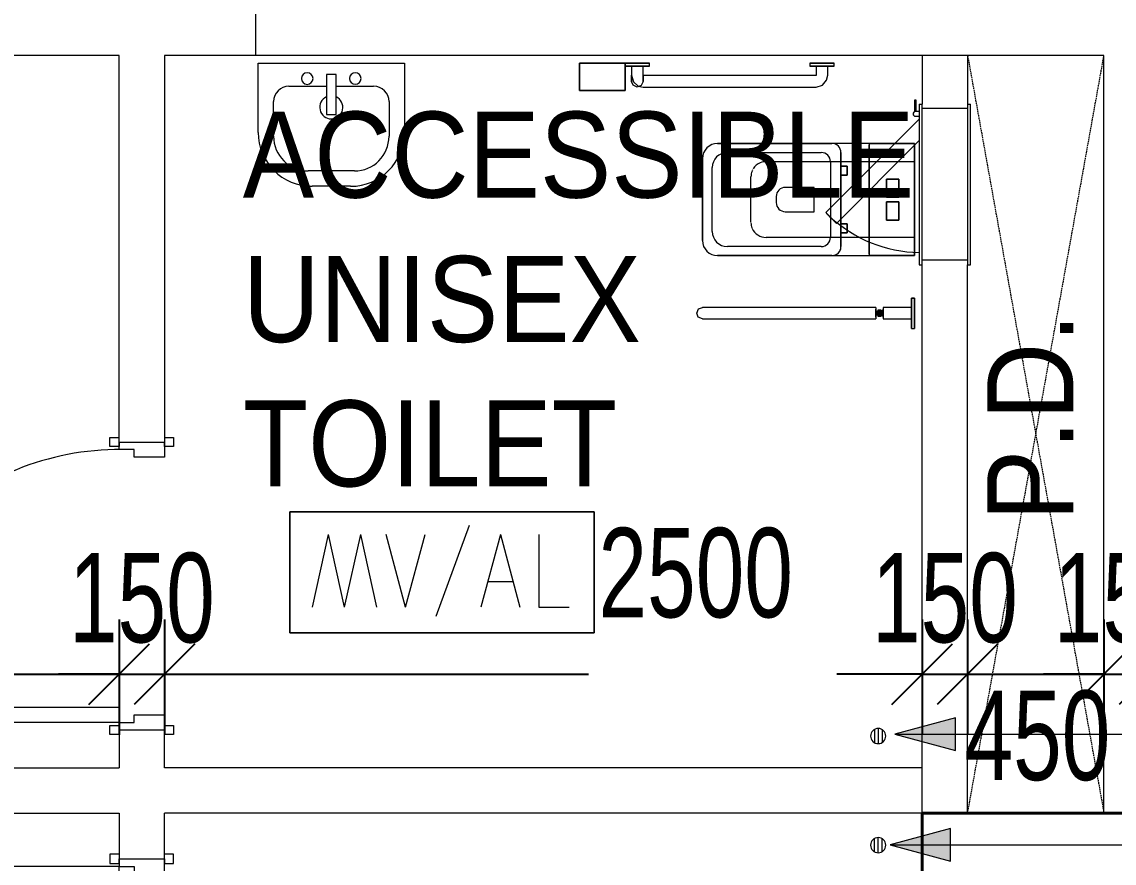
# Model space of a CAD drawing. Header units: millimetres. Extents: x 10569 to 232243, y -25347 to 80743.
# Drawn here: x 49068 to 52673, y 40093 to 42869 of the extents above; entities that cross this region are included whole.
import ezdxf

# ---------------------------------------------------------------- set-up
doc = ezdxf.new("R2010")
doc.units = ezdxf.units.MM
doc.linetypes.add('Hidden', pattern=[7.14375, 4.7625, -2.38125])
for name, color, linetype, lineweight in [('A-ANNO-DIMS', 211, 'Continuous', 5), ('A-DETL-GENF', 92, 'Continuous', 20), ('A-DETL-HDLN', 90, 'Hidden', 9), ('A-DOOR', 31, 'Continuous', 20), ('A-DOOR-FRAM', 31, 'Continuous', 30), ('A-WALL', 113, 'Continuous', 20), ('G-ANNO-TEXT', 231, 'Continuous', 5), ('P-SANR-FIXT', 6, 'Continuous', 9), ('S-COLS', 52, 'Continuous', 20)]:
    doc.layers.add(name, color=color, linetype=linetype, lineweight=lineweight)
doc.styles.add('Arial_2', font='arial.ttf', dxfattribs={"width": 0.7, "height": 295.05988})
doc.styles.add('Swis721 BT_6', font='swiss.ttf', dxfattribs={"width": 0.89, "height": 283.821263})
doc.dimstyles.new('Linear_-_1_5mm_Arial', dxfattribs={"dimscale": 304.8, "dimtxt": 300, "dimasz": 0.656168, "dimexe": 0.656168, "dimexo": 0.0625, "dimgap": 0.328084, "dimtad": 1, "dimdec": 0, "dimzin": 0, "dimdsep": 46, "dimtxsty": 'Arial_2', "dimblk1": 'OBLIQUE', "dimblk2": 'OBLIQUE', "dimsah": 1, "dimcen": 0.09, "dimadec": 0, "dimazin": 0, "dimtfac": 1, "dimtdec": 4, "dimtix": 1, "dimtmove": 0, "dimatfit": 3, "dimfxl": 0.656168, "dimfxlon": 1, "dimtvp": 1, "dimtolj": 1, "dimtzin": 0, "dimarcsym": 2})
doc.dimstyles.new('Linear_-_1_5mm_Arial_1', dxfattribs={"dimscale": 304.8, "dimtxt": 300, "dimasz": 0.656168, "dimexe": 0.656168, "dimexo": 0.0625, "dimgap": 0.328084, "dimtad": 1, "dimdec": 0, "dimzin": 0, "dimdsep": 46, "dimtxsty": 'Arial_2', "dimblk1": 'OBLIQUE', "dimblk2": 'OBLIQUE', "dimsah": 1, "dimcen": 0.09, "dimadec": 0, "dimazin": 0, "dimtfac": 1, "dimtdec": 4, "dimtix": 1, "dimtmove": 2, "dimatfit": 3, "dimfxl": 0.656168, "dimfxlon": 1, "dimtvp": 1, "dimtolj": 1, "dimtzin": 0, "dimarcsym": 2})

# ---------------------------------------------------------------- blocks, each defined once
blk = doc.blocks.new('DLN-Single Door__X01_ - _M01a_ 900 x 2450 _WH_-16935528-TENDER DRAFT G_F')
at = {"layer": 'A-DOOR', "lineweight": 15}
for p, q in [((-450, 975), (-400, 975)), ((-450, 75), (-450, 975)), ((-400, 975), (-400, 75)), ((-490, 105), (-460, 105)), ((-490, 75), (-490, 105)), ((-460, 75), (-475, 75)), ((-460, 105), (-460, 75)), ((-400, 75), (-450, 75)), ((460, 75), (460, 105)), ((460, 105), (490, 105)), ((475, 75), (460, 75)), ((490, 105), (490, 75)), ((-490, -105), (-490, -75)), ((-460, -105), (-490, -105)), ((-475, -75), (-460, -75)), ((-460, -75), (-460, -105)), ((460, -105), (460, -75)), ((460, -75), (475, -75)), ((490, -105), (460, -105)), ((490, -75), (490, -105))]:
    blk.add_line(p, q, dxfattribs=at)
blk.add_arc((-450, 75), 900, 359.5, 90, dxfattribs=at)
at = {"layer": 'A-DOOR-FRAM', "lineweight": 15}
for p, q in [((-475, 75), (-450, 75)), ((-450, 75), (-450, 25)), ((450, 75), (475, 75)), ((450, 25), (450, 75)), ((-450, 25), (-425, 25)), ((-425, 25), (-425, -75)), ((425, 25), (450, 25)), ((425, -75), (425, 25)), ((-425, -75), (-475, -75)), ((475, -75), (425, -75))]:
    blk.add_line(p, q, dxfattribs=at)
blk = doc.blocks.new('DLN-Single Door__X01_ - _M01_ 900 x 2450 _WH_-16935535-TENDER DRAFT G_F')
at = {"layer": 'A-DOOR', "lineweight": 15}
for p, q in [((-460, 105), (-490, 105)), ((-490, 105), (-490, 75)), ((-475, 75), (-460, 75)), ((-460, 75), (-460, 105)), ((490, 105), (460, 105)), ((460, 105), (460, 75)), ((460, 75), (475, 75)), ((490, 75), (490, 105)), ((-490, -75), (-490, -105)), ((-490, -105), (-460, -105)), ((-460, -75), (-475, -75)), ((-460, -105), (-460, -75)), ((-400, -75), (-450, -75)), ((-450, -75), (-450, -975)), ((-400, -975), (-400, -75)), ((475, -75), (460, -75)), ((460, -75), (460, -105)), ((460, -105), (490, -105)), ((490, -105), (490, -75)), ((-450, -975), (-400, -975))]:
    blk.add_line(p, q, dxfattribs=at)
blk.add_arc((-450, -75), 900, 270, 0.5, dxfattribs=at)
at = {"layer": 'A-DOOR-FRAM', "lineweight": 15}
for p, q in [((-425, 75), (-475, 75)), ((-425, -25), (-425, 75)), ((425, 75), (425, -25)), ((475, 75), (425, 75)), ((-450, -75), (-450, -25)), ((-450, -25), (-425, -25)), ((425, -25), (450, -25)), ((450, -25), (450, -75)), ((-475, -75), (-450, -75)), ((450, -75), (475, -75))]:
    blk.add_line(p, q, dxfattribs=at)
blk = doc.blocks.new('wash_basin_12267 - 19_ x 16_-11397915-TENDER DRAFT G_F')
at = {"layer": 'P-SANR-FIXT'}
for p, q in [((52.3, -241.1), (52.3, -12.5)), ((52.3, -12.5), (534.9, -12.5)), ((534.9, -12.5), (534.9, -241.1)), ((309.3, -49.5), (277.7, -49.5)), ((277.7, -49.5), (277.7, -182.1)), ((309.3, -182.1), (309.3, -49.5)), ((153.9, -88.7), (277.7, -88.7)), ((309.3, -88.7), (433.3, -88.7)), ((103.1, -253.8), (103.1, -139.5)), ((484.1, -139.5), (484.1, -253.8)), ((277.7, -182.1), (309.3, -182.1)), ((369.8, -368.1), (217.4, -368.1)), ((357.1, -418.9), (230.1, -418.9))]:
    blk.add_line(p, q, dxfattribs=at)
for centre, radius, start, end in [((214.2, -63.3), 19.1, 360, 180), ((214.2, -63.3), 19.1, 180, 360), ((372.8, -63.3), 19, 0, 180), ((372.8, -63.3), 19, 180, 360), ((153.9, -139.5), 50.8, 90, 180), ((433.3, -139.5), 50.8, 360, 90), ((293.6, -158.3), 38.1, 114.6243, 65.6298), ((230.1, -241.1), 177.8, 180, 270), ((357.1, -241.1), 177.8, 270, 0), ((217.4, -253.8), 114.3, 180, 270), ((369.8, -253.8), 114.3, 270, 0)]:
    blk.add_arc(centre, radius, start, end, dxfattribs=at)
blk = doc.blocks.new('DLN_Toilet-Disable - DLN_Toilet-Disable-2543874-TENDER DRAFT G_F')
at = {"layer": 'P-SANR-FIXT'}
for p, q in [((450, 1105.4), (360, 1105.4)), ((360, 1105.4), (360, 955.4)), ((360, 955.4), (360, 1105.4)), ((360, 1105.4), (450, 1105.4)), ((450, 955.4), (450, 1105.4)), ((450, 1105.4), (450, 955.4)), ((360, 955.4), (450, 955.4)), ((450, 955.4), (360, 955.4)), ((450, 955), (440, 955)), ((440, 875), (440, 955)), ((440, 955), (440, 953.6)), ((450, 955), (440, 955)), ((440, 953.6), (440, 955)), ((440, 955), (440, 953.6)), ((450, 955), (440, 955)), ((440, 953.6), (440, 955)), ((440, 955), (440, 953.6)), ((440, 953.6), (440, 935)), ((440, 935), (440, 953.6)), ((440, 953.6), (440, 935)), ((440, 935), (440, 953.6)), ((440, 953.6), (440, 935)), ((450, 953.6), (450, 955)), ((450, 955), (450, 875)), ((450, 953.6), (450, 955)), ((450, 955), (450, 953.6)), ((450, 953.6), (450, 955)), ((450, 955), (450, 953.6)), ((450, 876.4), (450, 953.6)), ((450, 876.4), (450, 953.6)), ((450, 953.6), (450, 876.4)), ((450, 949.6), (450, 953.6)), ((450, 953.6), (450, 876.4)), ((450, 876.4), (450, 949.6)), ((440, 934), (410, 934)), ((440, 934), (410, 934)), ((440, 934), (410, 934)), ((440, 934), (440, 934)), ((440, 933.5), (440, 934)), ((440, 934), (440, 933.2)), ((440, 931.8), (440, 933.5)), ((440, 925.4), (440, 933.4)), ((440, 933.4), (440, 925.4)), ((440, 933.4), (440, 933.4)), ((440, 925.4), (440, 933.4)), ((440, 933.4), (440, 925.4)), ((440, 933.2), (440, 931.1)), ((440, 931.6), (440, 925.4)), ((440, 925.4), (440, 931.6)), ((440, 931.6), (440, 925.4)), ((440, 925.4), (440, 931.6)), ((440, 931.2), (440, 928.5)), ((440, 931.1), (440, 928.5)), ((440, 925.4), (440, 928)), ((440, 928), (440, 925.4)), ((440, 927.9), (440, 925.4)), ((440, 924.5), (440, 905.5)), ((440, 915), (440, 924.5)), ((440, 924.5), (440, 915)), ((440, 915), (440, 924.5)), ((440, 924.5), (440, 915)), ((440, 905.5), (440, 924.5)), ((440, 924.5), (440, 915)), ((440, 905.5), (440, 924.5)), ((440, 920.6), (440, 923.9)), ((440, 923.9), (440, 919.9)), ((440, 923.9), (440, 920)), ((440, 919.3), (440, 915)), ((440, 915.7), (440, 919.2)), ((440, 919.2), (440, 915)), ((440, 905.5), (440, 915)), ((440, 915), (440, 905.5)), ((440, 905.5), (440, 915)), ((440, 915), (440, 905.5)), ((440, 915), (440, 905.5)), ((440, 910.8), (440, 914.3)), ((440, 914.3), (440, 910.1)), ((440, 914.3), (440, 910)), ((440, 909.4), (440, 905.5)), ((440, 906.1), (440, 909.3)), ((440, 909.3), (440, 905.5)), ((440, 904.6), (440, 898.4)), ((440, 896.6), (440, 904.6)), ((440, 904.6), (440, 898.5)), ((440, 896.6), (440, 904.6)), ((440, 904.6), (440, 896.6)), ((440, 898.4), (440, 904.6)), ((440, 904.6), (440, 898.4)), ((440, 902.1), (440, 904.6)), ((440, 904.6), (440, 901.5)), ((440, 898.4), (440, 904.6)), ((440, 904.6), (440, 901.5)), ((371, 895.5), (371, 325.1)), ((409, 325.1), (409, 895.5)), ((410, 896), (440, 896)), ((410, 896), (440, 896)), ((410, 896), (440, 896)), ((440, 901.1), (440, 898.5)), ((440, 900.9), (440, 898.4)), ((440, 896.8), (440, 898.9)), ((440, 898.5), (440, 896.6)), ((440, 898.2), (440, 896.5)), ((440, 896), (440, 896.8)), ((440, 896.6), (440, 896.6)), ((440, 896.5), (440, 896)), ((440, 895), (440, 886.7)), ((440, 876.4), (440, 895)), ((440, 895), (440, 876.4)), ((440, 876.4), (440, 895)), ((440, 895), (440, 876.4)), ((440, 886.7), (440, 876.4)), ((440, 876.4), (440, 875)), ((440, 875), (440, 876.4)), ((440, 876.4), (440, 875)), ((440, 875), (440, 876.4)), ((440, 876.4), (440, 875)), ((440, 875), (450, 875)), ((440, 875), (450, 875)), ((440, 875), (450, 875)), ((450, 875), (450, 876.4)), ((450, 875), (450, 876.4)), ((450, 876.4), (450, 875)), ((450, 875), (450, 876.4)), ((450, 876.4), (450, 875)), ((-394, 700), (-394, 128.2)), ((-356, 128.2), (-356, 700)), ((135, 700), (-135, 700)), ((-135, 700), (135, 700)), ((135, 700), (-135, 700)), ((-185, 650), (-185, 272.8)), ((-185, 272.8), (-185, 650)), ((-185, 650), (-185, 272.8)), ((-105, 667.8), (105.2, 667.8)), ((185, 272.8), (185, 650)), ((185, 650), (185, 272.8)), ((185, 272.8), (185, 650)), ((-155, 307.8), (-155, 617.8)), ((155.2, 617.8), (155.2, 307.8)), ((-75, 540), (75, 540)), ((-125, 340.5), (-125, 490)), ((125, 490), (125, 340.6)), ((10, 456.5), (-10, 456.5)), ((-40, 426.5), (-40, 331.7)), ((40, 331.7), (40, 426.5)), ((-125, 277.8), (-125, 338.8)), ((-40, 331.7), (40, 331.7)), ((125, 338.9), (125, 277.9)), ((440, 324.6), (410, 324.6)), ((450, 345.6), (440, 345.6)), ((440, 265.6), (440, 345.6)), ((440, 345.6), (440, 344.2)), ((440, 344.2), (440, 325.6)), ((440, 324.1), (440, 324.6)), ((440, 324.6), (440, 316)), ((450, 344.2), (450, 345.6)), ((450, 345.6), (450, 265.6)), ((450, 267), (450, 344.2)), ((440, 322.4), (440, 324.1)), ((440, 321.8), (440, 315.9)), ((440, 316), (440, 318.6)), ((440, 314.5), (440, 305.6)), ((440, 311.2), (440, 314.5)), ((440, 314.5), (440, 305.6)), ((440, 306.3), (440, 309.8)), ((440, 304.9), (440, 295.5)), ((440, 301.4), (440, 304.9)), ((440, 304.9), (440, 295.5)), ((440, 296.7), (440, 299.9)), ((440, 295.2), (440, 287.1)), ((440, 292.7), (440, 295.2)), ((440, 295.2), (440, 288.7)), ((440, 286.6), (440, 289.5)), ((-185, 272.8), (-185, 145)), ((125.2, 277.8), (-125, 277.8)), ((-125, 267.5), (-125, 277.8)), ((-125, 242.8), (-125, 267.4)), ((125, 277.9), (125, 242.8)), ((185, 145), (185, 272.8)), ((410, 286.6), (440, 286.6)), ((440, 287.1), (440, 286.6)), ((440, 285.6), (440, 267.3)), ((440, 267.3), (440, 267)), ((440, 267), (440, 265.6)), ((440, 265.6), (450, 265.6)), ((450, 265.6), (450, 267)), ((-155, 242.8), (155, 242.8)), ((-110, 242.8), (-155, 242.8)), ((-125, 150), (-125, 242.8)), ((-80, 242.8), (-110, 242.8)), ((-80, 242.8), (-110, 242.8)), ((-110, 242.8), (-110, 222.8)), ((-110, 222.8), (-110, 242.8)), ((-110, 242.8), (-80, 242.8)), ((-110, 222.8), (-80, 222.8)), ((-80, 222.8), (-110, 222.8)), ((80, 242.8), (-80, 242.8)), ((-80, 222.8), (-80, 242.8)), ((-80, 242.8), (-80, 222.8)), ((110, 242.8), (80, 242.8)), ((110, 242.8), (80, 242.8)), ((80, 242.8), (80, 222.8)), ((80, 222.8), (80, 242.8)), ((80, 242.8), (110, 242.8)), ((80, 222.8), (110, 222.8)), ((110, 222.8), (80, 222.8)), ((155, 242.8), (110, 242.8)), ((110, 222.8), (110, 242.8)), ((110, 242.8), (110, 222.8)), ((125, 242.8), (125, 150)), ((-185, 145), (-185, 0)), ((-185, 0), (-185, 145)), ((-185, 145), (-185, 0)), ((-185, 145), (-185, 0)), ((180, 150), (-180, 150)), ((-180, 150), (180, 150)), ((180, 150), (-180, 150)), ((180, 150), (-180, 150)), ((-125, 0), (-125, 150)), ((125, 150), (125, 0)), ((185, 0), (185, 145)), ((185, 145), (185, 0)), ((185, 0), (185, 145)), ((185, 0), (185, 145)), ((-356, 128.2), (-394, 128.2)), ((-388.4, 128.2), (-378.7, 128.2)), ((-365, 120.7), (-385, 120.7)), ((-385, 110.7), (-385, 120.7)), ((-385, 120.7), (-385, 118.2)), ((-385, 118.2), (-385, 113.2)), ((-385, 113.2), (-385, 110.7)), ((-385, 110.7), (-365, 110.7)), ((-377.5, 125.7), (-382.5, 125.7)), ((-382.5, 118.2), (-382.5, 120.7)), ((-382.5, 120.7), (-382.5, 115.7)), ((-382.5, 115.7), (-382.5, 118.3)), ((-382.5, 117), (-382.5, 118.2)), ((-382.5, 115.7), (-382.5, 117)), ((-382.5, 103.2), (-382.5, 115.7)), ((-382.5, 113.2), (-382.5, 115.7)), ((-382.5, 115.7), (-382.5, 112.2)), ((-382.5, 113.4), (-382.5, 103.2)), ((-382.5, 110.9), (-382.5, 113.2)), ((-382.5, 112.2), (-382.5, 110.9)), ((-382.5, 110.7), (-382.5, 110.9)), ((-382.5, 110.9), (-382.5, 110.7)), ((-377.8, 128.2), (-372.2, 128.2)), ((-377.5, 115.7), (-377.5, 128.2)), ((-377.5, 128.2), (-377.5, 118.2)), ((-377.5, 128.2), (-372.5, 128.2)), ((-377.5, 128.2), (-372.5, 128.2)), ((-377.5, 120.7), (-377.5, 115.7)), ((-377.5, 118.2), (-377.5, 120.7)), ((-377.5, 112.2), (-377.5, 120.7)), ((-377.5, 120.7), (-377.5, 118.2)), ((-377.5, 118.3), (-377.5, 115.7)), ((-377.5, 113.2), (-377.5, 118.2)), ((-377.5, 118.2), (-377.5, 113.2)), ((-377.5, 108.7), (-377.5, 115.7)), ((-377.5, 115.7), (-377.5, 110.7)), ((-377.5, 115.7), (-377.5, 103.2)), ((-377.5, 103.2), (-377.5, 113.7)), ((-377.5, 113.2), (-377.5, 108.7)), ((-377.5, 112.2), (-377.5, 113.2)), ((-377.5, 113.2), (-377.5, 112.2)), ((-377.5, 110.7), (-377.5, 112.2)), ((-377.5, 110.7), (-377.5, 112.2)), ((-377.5, 112.2), (-377.5, 110.7)), ((-372.5, 117.8), (-372.5, 128.2)), ((-372.5, 128.2), (-372.5, 115.7)), ((-367.5, 125.7), (-372.5, 125.7)), ((-372.5, 125.4), (-372.5, 118.3)), ((-372.5, 115.7), (-372.5, 125.4)), ((-372.5, 120.7), (-372.5, 118.2)), ((-372.5, 113.2), (-372.5, 120.7)), ((-372.5, 118.2), (-372.5, 120.7)), ((-372.5, 120.7), (-372.5, 112.2)), ((-372.5, 118.2), (-372.5, 113.2)), ((-372.5, 113.2), (-372.5, 118.2)), ((-372.5, 115.7), (-372.5, 113.2)), ((-372.5, 103.2), (-372.5, 115.7)), ((-372.5, 113.2), (-372.5, 110.7)), ((-372.5, 111.4), (-372.5, 113.2)), ((-372.5, 113.2), (-372.5, 103.2)), ((-372.5, 110.7), (-372.5, 113.2)), ((-372.5, 112.2), (-372.5, 110.7)), ((-372.5, 110.7), (-372.5, 111.4)), ((-371.3, 128.2), (-361.6, 128.2)), ((-367.5, 115.7), (-367.5, 120.7)), ((-367.5, 120.7), (-367.5, 118.2)), ((-367.5, 118.3), (-367.5, 115.7)), ((-367.5, 118.2), (-367.5, 115.7)), ((-367.5, 115.7), (-367.5, 103.2)), ((-367.5, 110.7), (-367.5, 115.7)), ((-367.5, 115.7), (-367.5, 113.2)), ((-367.5, 103.2), (-367.5, 113.2)), ((-367.5, 113.2), (-367.5, 112.2)), ((-367.5, 112.2), (-367.5, 110.7)), ((-365, 118.2), (-365, 120.7)), ((-365, 120.7), (-365, 110.7)), ((-365, 115.7), (-365, 118.2)), ((-365, 113.2), (-365, 115.7)), ((-365, 110.7), (-365, 113.2)), ((-394, 103.2), (-394, 10)), ((-356, 103.2), (-394, 103.2)), ((-388.4, 103.2), (-383.1, 103.2)), ((-382.3, 103.2), (-378.7, 103.2)), ((-381.7, 103.2), (-378.4, 103.2)), ((-381.7, 103.2), (-378.4, 103.2)), ((-377.8, 103.2), (-372.2, 103.2)), ((-377.5, 105.7), (-372.5, 105.7)), ((-371.6, 103.2), (-368.3, 103.2)), ((-371.6, 103.2), (-368.3, 103.2)), ((-371.3, 103.2), (-367.7, 103.2)), ((-366.9, 103.2), (-361.6, 103.2)), ((-356, 10), (-356, 103.2)), ((-7.5, 92.5), (-67.5, 92.5)), ((-67.5, 92.5), (-67.5, 52.5)), ((-67.5, 52.5), (-67.5, 92.5)), ((-67.5, 92.5), (-7.5, 92.5)), ((-7.5, 52.5), (-7.5, 92.5)), ((-7.5, 92.5), (-7.5, 52.5)), ((67.5, 92.5), (7.5, 92.5)), ((7.5, 92.5), (7.5, 52.5)), ((7.5, 52.5), (7.5, 92.5)), ((7.5, 92.5), (67.5, 92.5)), ((67.5, 52.5), (67.5, 92.5)), ((67.5, 92.5), (67.5, 52.5)), ((-67.5, 52.5), (-7.5, 52.5)), ((-7.5, 52.5), (-67.5, 52.5)), ((7.5, 52.5), (67.5, 52.5)), ((67.5, 52.5), (7.5, 52.5)), ((-394, 10), (-425, 10)), ((-425, 10), (-325, 10)), ((-425, 10), (-425, 0)), ((-425, 10), (-425, 0)), ((-325, 0), (-425, 0)), ((-425, 0), (-325, 0)), ((-356, 10), (-394, 10)), ((-388.4, 10), (-361.6, 10)), ((-361.6, 10), (-388.4, 10)), ((-325, 10), (-356, 10)), ((-325, 0), (-325, 10)), ((-325, 10), (-325, 0)), ((-185, 0), (185, 0)), ((185, 0), (-185, 0)), ((-185, 0), (185, 0)), ((-185, 0), (-125, 0)), ((-125, 0), (125, 0)), ((125, 0), (185, 0))]:
    blk.add_line(p, q, dxfattribs=at)
at = {"layer": 'P-SANR-FIXT', "flags": 128}
for points in [[(371, 915), (377, 928.9), (390, 934)], [(410, 934), (388.9, 927.9), (374.6, 911.6), (371, 895.5)], [(390, 896), (376.1, 902), (371, 915)], [(390, 934), (396, 934), (410, 934)], [(410, 934), (395.7, 934), (390, 934)], [(410, 896), (395.7, 896), (390, 896)], [(390, 896), (396, 896), (410, 896)], [(409, 895.5), (409.3, 895.8), (410, 896)], [(-394, 700), (-388, 713.9), (-375, 719)], [(-375, 719), (-361.1, 713), (-356, 700)], [(371, 325.1), (377.2, 304.3), (393.7, 290.1), (410, 286.6)], [(410, 324.6), (409, 325), (409, 325.1)]]:
    blk.add_lwpolyline(points, dxfattribs=at)
at = {"layer": 'P-SANR-FIXT'}
for centre, radius, start, end in [((-135, 650), 50, 90, 180), ((-135, 650), 50, 90, 180), ((-135, 650), 50, 90, 180), ((135, 650), 50, 0, 90), ((135, 650), 50, 0, 90), ((135, 650), 50, 0, 90), ((-105, 617.8), 50, 90, 180), ((105.2, 617.8), 50, 0, 90), ((-75, 490), 50, 113.8738, 180), ((-75, 490), 50, 92.0659, 112.5), ((75, 490), 50, 67.5, 90), ((75, 490), 50, 61.8975, 66.0442), ((75, 490), 50, 22.5, 58.3653), ((75, 490), 50, 0, 22.5), ((-10, 426.5), 30, 90, 180), ((10, 426.5), 30, 360, 90), ((-125, 307.8), 30, 180, 270), ((125.2, 307.8), 30, 270, 0), ((-155, 272.8), 30, 180, 270), ((-155, 272.8), 30, 180, 210), ((-155, 272.8), 30, 210, 270), ((155, 272.8), 30, 270, 0), ((155, 272.8), 30, 270, 0), ((-180, 145), 5, 90, 180), ((-180, 145), 5, 165, 180), ((-180, 145), 5, 165, 180), ((-180, 145), 5, 165, 180), ((-180, 145), 5, 105, 165), ((-180, 145), 5, 105, 165), ((-180, 145), 5, 105, 165), ((-180, 145), 5, 90, 105), ((-180, 145), 5, 90, 105), ((-180, 145), 5, 90, 105), ((180, 145), 5, 0, 90), ((180, 145), 5, 75, 90), ((180, 145), 5, 75, 90), ((180, 145), 5, 75, 90), ((180, 145), 5, 15, 75), ((180, 145), 5, 15, 75), ((180, 145), 5, 15, 75), ((180, 145), 5, 0, 15), ((180, 145), 5, 0, 15), ((180, 145), 5, 0, 15)]:
    blk.add_arc(centre, radius, start, end, dxfattribs=at)
blk = doc.blocks.new('DLN-Access Panel__AP01_ - _AP04_ 450 x 650 _WH_-16056296-TENDER DRAFT G_F')
at = {"layer": 'A-DOOR', "lineweight": 15}
for p, q in [((-265, 75), (-265, 85)), ((265, 85), (-265, 85)), ((-265, 75), (265, 75)), ((265, 75), (265, 85)), ((-240, -95), (-277.5, -95)), ((-277.5, -95), (-277.5, -100)), ((-277.5, -100), (-239.6, -100)), ((-265, -85), (-265, -75)), ((265, -75), (-265, -75)), ((-265, -85), (265, -85)), ((-240, -85), (-240, -97.5)), ((-225, -97.5), (-225, -85)), ((-215, -85), (77.8, -377.8)), ((128.6, -357.8), (-144.3, -85)), ((265, -85), (265, -75)), ((108.6, -377.8), (128.6, -357.8)), ((77.8, -377.8), (93.2, -393.2)), ((93.2, -393.2), (108.6, -377.8))]:
    blk.add_line(p, q, dxfattribs=at)
for centre, radius, start, end in [((-232.5, -97.5), 7.5, 180, 0), ((-232.5, -97.5), 7.5, 199.4712, 301.6259), ((-232.5, -97.5), 7.5, 240, 300), ((-232.5, -97.5), 7.5, 243.2518, 301.6259), ((-225, -75), 450, 317.4757, 358.7079), ((-225, -75), 450, 315, 317.4757)]:
    blk.add_arc(centre, radius, start, end, dxfattribs=at)
at = {"layer": 'A-DOOR-FRAM', "lineweight": 15}
for p, q in [((-250, 75), (-250, -75)), ((250, 75), (250, -75))]:
    blk.add_line(p, q, dxfattribs=at)
blk = doc.blocks.new('Floor_Drain_-_Small_3955 - 6_ Diameter-15179860-TENDER DRAFT G_F')
at = {"layer": 'P-SANR-FIXT'}
for p, q in [((-12.5, 21.7), (-12.5, -21.7)), ((0, 25), (0, -25)), ((12.5, 21.7), (12.5, -21.7))]:
    blk.add_line(p, q, dxfattribs=at)
for start, end in [(360, 180), (180, 360)]:
    blk.add_arc((0, 0), 25, start, end, dxfattribs=at)
blk = doc.blocks.new('Floor_Drain_-_Small_3955 - 6_ Diameter-15180169-TENDER DRAFT G_F')
at = {"layer": 'P-SANR-FIXT'}
for p, q in [((-12.5, -21.7), (-12.5, 21.7)), ((0, -25), (0, 25)), ((12.5, -21.7), (12.5, 21.7))]:
    blk.add_line(p, q, dxfattribs=at)
for start, end in [(0, 180), (180, 0)]:
    blk.add_arc((0, 0), 25, start, end, dxfattribs=at)
blk = doc.blocks.new('DLN_2D-MV_AL - MV_AL_RED_-1735445-TENDER DRAFT G_F')
at = {"layer": 'A-DETL-GENF'}
for p, q in [((502.5, 200), (-502.5, 200)), ((-502.5, 200), (-502.5, -200)), ((-502.5, 200), (502.5, 200)), ((-502.5, -200), (-502.5, 200)), ((502.5, -200), (502.5, 200)), ((502.5, 200), (502.5, -200)), ((89.3, 154.7), (-20.2, -146)), ((-375.6, 125), (-428.8, -115)), ((-375.6, 125), (-322.4, -115)), ((-269.2, 125), (-322.4, -115)), ((-269.2, 125), (-216, -115)), ((-120.1, -115), (-184.4, 125)), ((-120.1, -115), (-55.8, 125)), ((192.7, 125), (128.4, -115)), ((192.7, 125), (257, -115)), ((319.9, 125), (319.9, -115)), ((151.1, -30.3), (234.3, -30.3)), ((319.9, -115), (419.9, -115)), ((-502.5, -200), (502.5, -200)), ((502.5, -200), (-502.5, -200))]:
    blk.add_line(p, q, dxfattribs=at)
blk = doc.blocks.new('_Oblique')
at = {"color": 0, "linetype": 'ByBlock', "lineweight": -2}
blk.add_line((-0.5, -0.5), (0.5, 0.5), dxfattribs=at)
blk = doc.blocks.new('DIMBLOCK127-TENDER DRAFT G_F')
at = {"layer": 'A-ANNO-DIMS', "color": 0, "lineweight": -2, "transparency": 16777216}
for p, q in [((46339.3, 40897.4), (46339.3, 40516.4)), ((49389.3, 40897.4), (49389.3, 40516.4)), ((46339.3, 40716.4), (49389.3, 40716.4))]:
    blk.add_line(p, q, dxfattribs=at)
at = {"layer": 'Defpoints', "color": 0, "transparency": 16777216}
for p in [(46339.3, 40916.4), (49389.3, 40916.4), (49389.3, 40716.4)]:
    blk.add_point(p, dxfattribs=at)
at = {"layer": 'A-ANNO-DIMS', "color": 0, "lineweight": -2, "transparency": 16777216, "xscale": 200, "yscale": 200, "zscale": 200, "rotation": 180}
blk.add_blockref('_Oblique', (46339.3, 40716.4), dxfattribs=at)
at = {"layer": 'A-ANNO-DIMS', "color": 0, "lineweight": -2, "transparency": 16777216, "xscale": 200, "yscale": 200, "zscale": 200}
blk.add_blockref('_Oblique', (49389.3, 40716.4), dxfattribs=at)
at = {"layer": 'A-ANNO-DIMS', "color": 0, "transparency": 16777216, "insert": (47864.3, 40967.2), "char_height": 295.06, "width": 753.231, "attachment_point": 5, "style": 'Arial_2'}
blk.add_mtext('\\A1;3050', dxfattribs=at)
blk = doc.blocks.new('DIMBLOCK128-TENDER DRAFT G_F')
at = {"layer": 'A-ANNO-DIMS', "color": 0, "lineweight": -2, "transparency": 16777216}
for p, q in [((49389.3, 40897.4), (49389.3, 40516.4)), ((49539.3, 40897.4), (49539.3, 40516.4)), ((49389.3, 40716.4), (49189.3, 40716.4)), ((49389.3, 40716.4), (49539.3, 40716.4)), ((49539.3, 40716.4), (49739.3, 40716.4))]:
    blk.add_line(p, q, dxfattribs=at)
at = {"layer": 'Defpoints', "color": 0, "transparency": 16777216}
for p in [(49389.3, 40916.4), (49539.3, 40916.4), (49539.3, 40716.4)]:
    blk.add_point(p, dxfattribs=at)
at = {"layer": 'A-ANNO-DIMS', "color": 0, "lineweight": -2, "transparency": 16777216, "xscale": 200, "yscale": 200, "zscale": 200}
blk.add_blockref('_Oblique', (49389.3, 40716.4), dxfattribs=at)
at = {"layer": 'A-ANNO-DIMS', "color": 0, "lineweight": -2, "transparency": 16777216, "xscale": 200, "yscale": 200, "zscale": 200, "rotation": 180}
blk.add_blockref('_Oblique', (49539.3, 40716.4), dxfattribs=at)
at = {"layer": 'A-ANNO-DIMS', "color": 0, "transparency": 16777216, "insert": (49464.3, 40967.1), "char_height": 295.06, "width": 564.923, "attachment_point": 5, "style": 'Arial_2'}
blk.add_mtext('\\A1;150', dxfattribs=at)
blk = doc.blocks.new('DIMBLOCK129-TENDER DRAFT G_F')
at = {"layer": 'A-ANNO-DIMS', "color": 0, "lineweight": -2, "transparency": 16777216}
for p, q in [((49539.3, 40897.4), (49539.3, 40516.4)), ((52039.3, 40897.4), (52039.3, 40516.4)), ((49539.3, 40716.4), (50937.9, 40716.4)), ((52039.3, 40716.4), (51757.5, 40716.4))]:
    blk.add_line(p, q, dxfattribs=at)
at = {"layer": 'Defpoints', "color": 0, "transparency": 16777216}
for p in [(49539.3, 40916.4), (52039.3, 40916.4), (52039.3, 40716.4)]:
    blk.add_point(p, dxfattribs=at)
at = {"layer": 'A-ANNO-DIMS', "color": 0, "lineweight": -2, "transparency": 16777216, "xscale": 200, "yscale": 200, "zscale": 200, "rotation": 180}
blk.add_blockref('_Oblique', (49539.3, 40716.4), dxfattribs=at)
at = {"layer": 'A-ANNO-DIMS', "color": 0, "lineweight": -2, "transparency": 16777216, "xscale": 200, "yscale": 200, "zscale": 200}
blk.add_blockref('_Oblique', (52039.3, 40716.4), dxfattribs=at)
at = {"layer": 'A-ANNO-DIMS', "color": 0, "transparency": 16777216, "insert": (50971.1, 41199.2), "char_height": 295.06, "width": 753.231, "attachment_point": 1, "line_spacing_factor": 0.938532, "style": 'Arial_2'}
blk.add_mtext('\\A1;2500', dxfattribs=at)
blk = doc.blocks.new('DIMBLOCK130-TENDER DRAFT G_F')
at = {"layer": 'A-ANNO-DIMS', "color": 0, "lineweight": -2, "transparency": 16777216}
for p, q in [((52039.3, 40897.4), (52039.3, 40516.4)), ((52189.3, 40897.4), (52189.3, 40516.4)), ((52039.3, 40716.4), (51839.3, 40716.4)), ((52039.3, 40716.4), (52189.3, 40716.4)), ((52189.3, 40716.4), (52389.3, 40716.4))]:
    blk.add_line(p, q, dxfattribs=at)
at = {"layer": 'Defpoints', "color": 0, "transparency": 16777216}
for p in [(52039.3, 40916.4), (52189.3, 40916.4), (52189.3, 40716.4)]:
    blk.add_point(p, dxfattribs=at)
at = {"layer": 'A-ANNO-DIMS', "color": 0, "lineweight": -2, "transparency": 16777216, "xscale": 200, "yscale": 200, "zscale": 200}
blk.add_blockref('_Oblique', (52039.3, 40716.4), dxfattribs=at)
at = {"layer": 'A-ANNO-DIMS', "color": 0, "lineweight": -2, "transparency": 16777216, "xscale": 200, "yscale": 200, "zscale": 200, "rotation": 180}
blk.add_blockref('_Oblique', (52189.3, 40716.4), dxfattribs=at)
at = {"layer": 'A-ANNO-DIMS', "color": 0, "transparency": 16777216, "insert": (52114.3, 40967.1), "char_height": 295.06, "width": 564.923, "attachment_point": 5, "style": 'Arial_2'}
blk.add_mtext('\\A1;150', dxfattribs=at)
blk = doc.blocks.new('DIMBLOCK131-TENDER DRAFT G_F')
at = {"layer": 'A-ANNO-DIMS', "color": 0, "lineweight": -2, "transparency": 16777216}
for p, q in [((52189.3, 40897.4), (52189.3, 40516.4)), ((52639.3, 40897.4), (52639.3, 40516.4)), ((52189.3, 40716.4), (52639.3, 40716.4))]:
    blk.add_line(p, q, dxfattribs=at)
at = {"layer": 'Defpoints', "color": 0, "transparency": 16777216}
for p in [(52189.3, 40916.4), (52639.3, 40916.4), (52639.3, 40716.4)]:
    blk.add_point(p, dxfattribs=at)
at = {"layer": 'A-ANNO-DIMS', "color": 0, "lineweight": -2, "transparency": 16777216, "xscale": 200, "yscale": 200, "zscale": 200, "rotation": 180}
blk.add_blockref('_Oblique', (52189.3, 40716.4), dxfattribs=at)
at = {"layer": 'A-ANNO-DIMS', "color": 0, "lineweight": -2, "transparency": 16777216, "xscale": 200, "yscale": 200, "zscale": 200}
blk.add_blockref('_Oblique', (52639.3, 40716.4), dxfattribs=at)
at = {"layer": 'A-ANNO-DIMS', "color": 0, "transparency": 16777216, "insert": (52178.9, 40662.3), "char_height": 295.06, "width": 564.923, "attachment_point": 1, "line_spacing_factor": 0.938532, "style": 'Arial_2'}
blk.add_mtext('\\A1;450', dxfattribs=at)
blk = doc.blocks.new('DIMBLOCK132-TENDER DRAFT G_F')
at = {"layer": 'A-ANNO-DIMS', "color": 0, "lineweight": -2, "transparency": 16777216}
for p, q in [((52639.3, 40897.4), (52639.3, 40516.4)), ((52789.3, 40897.4), (52789.3, 40516.4)), ((52639.3, 40716.4), (52439.3, 40716.4)), ((52639.3, 40716.4), (52789.3, 40716.4)), ((52789.3, 40716.4), (52989.3, 40716.4))]:
    blk.add_line(p, q, dxfattribs=at)
at = {"layer": 'Defpoints', "color": 0, "transparency": 16777216}
for p in [(52639.3, 40916.4), (52789.3, 40916.4), (52789.3, 40716.4)]:
    blk.add_point(p, dxfattribs=at)
at = {"layer": 'A-ANNO-DIMS', "color": 0, "lineweight": -2, "transparency": 16777216, "xscale": 200, "yscale": 200, "zscale": 200}
blk.add_blockref('_Oblique', (52639.3, 40716.4), dxfattribs=at)
at = {"layer": 'A-ANNO-DIMS', "color": 0, "lineweight": -2, "transparency": 16777216, "xscale": 200, "yscale": 200, "zscale": 200, "rotation": 180}
blk.add_blockref('_Oblique', (52789.3, 40716.4), dxfattribs=at)
at = {"layer": 'A-ANNO-DIMS', "color": 0, "transparency": 16777216, "insert": (52714.3, 40967.1), "char_height": 295.06, "width": 564.923, "attachment_point": 5, "style": 'Arial_2'}
blk.add_mtext('\\A1;150', dxfattribs=at)

msp = doc.modelspace()

# ---------------------------------------------------------------- hatches: boundary and pattern name
at = {"layer": 'G-ANNO-TEXT'}
for points in [[(51949.65504, 40518.44365), (52149.65504, 40464.85382), (52149.65504, 40572.03349)], [(51933.34374, 40153.31972), (52133.34374, 40099.72988), (52133.34374, 40206.90956)]]:
    msp.add_hatch(color=60, dxfattribs=at).paths.add_polyline_path(points, flags=0)

# ---------------------------------------------------------------- linework, layer by layer
at = {"layer": 'A-DETL-HDLN'}
for p, q in [((52189.29296, 42757.48547), (52639.29296, 40257.48546)), ((52189.29296, 40257.48546), (52639.29296, 42757.48547))]:
    msp.add_line(p, q, dxfattribs=at)
at = {"layer": 'A-WALL'}
for p, q in [((49839.29296, 52007.48546), (49839.29296, 42757.48546)), ((49389.29296, 42757.48546), (46339.29296, 42757.48546)), ((49389.29296, 41482.48546), (49389.29296, 42757.48546)), ((49539.29296, 42757.48546), (49539.29296, 41482.48546)), ((52639.29296, 42757.48546), (49539.29296, 42757.48546)), ((52039.29296, 42757.48546), (52039.29296, 42597.48546)), ((52189.29296, 42757.48546), (52189.29296, 42597.48546)), ((52639.29296, 40257.48546), (52639.29296, 42757.48546)), ((52039.29296, 40257.48546), (52039.29296, 42067.48546)), ((52189.29296, 40257.48546), (52189.29296, 42067.48546)), ((49389.29296, 41482.48546), (49539.29296, 41482.48546)), ((49389.29296, 40532.48546), (49389.29296, 40407.48546)), ((49389.29296, 40532.48546), (49539.29296, 40532.48546)), ((49539.29296, 40407.48546), (49539.29296, 40532.48546)), ((46339.29296, 40407.48546), (49389.29296, 40407.48546)), ((52039.29296, 40407.48546), (49539.29296, 40407.48546)), ((46339.29296, 40257.48546), (49389.29296, 40257.48546)), ((49389.29296, 40257.48546), (49389.29296, 40107.48542)), ((49539.29296, 40107.48542), (49539.29296, 40257.48546)), ((52189.29296, 40257.48546), (49539.29296, 40257.48546)), ((52639.29296, 40257.48546), (52789.29296, 40257.48546)), ((49389.29296, 40107.48542), (49539.29296, 40107.48542))]:
    msp.add_line(p, q, dxfattribs=at)
at = {"layer": 'G-ANNO-TEXT', "color": 60}
for p, q in [((52149.65504, 40572.03349), (51949.65504, 40518.44365)), ((52149.65504, 40464.85382), (52149.65504, 40572.03349)), ((51949.65504, 40518.44365), (52149.65504, 40464.85382)), ((51949.65504, 40518.44365), (53906.78374, 40518.44365)), ((52133.34374, 40206.90956), (51933.34374, 40153.31972)), ((52133.34374, 40099.72988), (52133.34374, 40206.90956)), ((51933.34374, 40153.31972), (52133.34374, 40099.72988)), ((51933.34374, 40153.31972), (53906.78374, 40153.31972))]:
    msp.add_line(p, q, dxfattribs=at)
at = {"layer": 'S-COLS', "color": 10, "lineweight": 40}
for p, q in [((52739.29296, 40257.48546), (52039.29296, 40257.48546)), ((52039.29296, 40257.48546), (52039.29296, 39557.48546))]:
    msp.add_line(p, q, dxfattribs=at)

# ---------------------------------------------------------------- block references
at = {"layer": 'A-DETL-GENF'}
msp.add_blockref('DLN_2D-MV_AL - MV_AL_RED_-1735445-TENDER DRAFT G_F', (50454.72015, 41052.48546), dxfattribs=at)
at = {"layer": 'A-DOOR', "lineweight": 15}
for name, p, rotation in [('DLN-Access Panel__AP01_ - _AP04_ 450 x 650 _WH_-16056296-TENDER DRAFT G_F', (52114.29296, 42332.48546), 270), ('DLN-Single Door__X01_ - _M01a_ 900 x 2450 _WH_-16935528-TENDER DRAFT G_F', (49464.29296, 41007.48546), 90.00000000000001), ('DLN-Single Door__X01_ - _M01_ 900 x 2450 _WH_-16935535-TENDER DRAFT G_F', (49464.29296, 39632.48542), 270)]:
    msp.add_blockref(name, p, dxfattribs=dict(at, rotation=rotation))
at = {"layer": 'P-SANR-FIXT'}
for name, p in [('wash_basin_12267 - 19_ x 16_-11397915-TENDER DRAFT G_F', (49796.00327, 42744.98546)), ('Floor_Drain_-_Small_3955 - 6_ Diameter-15179860-TENDER DRAFT G_F', (51894.29296, 40512.48546)), ('Floor_Drain_-_Small_3955 - 6_ Diameter-15180169-TENDER DRAFT G_F', (51894.29296, 40152.48546))]:
    msp.add_blockref(name, p, dxfattribs=at)
at = {"layer": 'P-SANR-FIXT', "rotation": 90.00000000000034}
msp.add_blockref('DLN_Toilet-Disable - DLN_Toilet-Disable-2543874-TENDER DRAFT G_F', (52014.29296, 42282.48546), dxfattribs=at)

# ---------------------------------------------------------------- texts
at = {"layer": 'G-ANNO-TEXT', "color": 7, "insert": (49797.48404, 42572.50544), "char_height": 283.821263, "width": 2545.2, "attachment_point": 1, "line_spacing_factor": 1.00667, "style": 'Swis721 BT_6'}
msp.add_mtext('ACCESSIBLE\\PUNISEX\\PTOILET', dxfattribs=at)
at = {"layer": 'G-ANNO-TEXT', "color": 7, "insert": (52254.05612, 41221.69677), "char_height": 283.821263, "width": 788.4, "attachment_point": 1, "rotation": 90, "line_spacing_factor": 1.00667, "style": 'Swis721 BT_6'}
msp.add_mtext('P.D.', dxfattribs=at)

# ---------------------------------------------------------------- dimensions: what is measured, and where the dimension line sits
at = {"layer": 'A-ANNO-DIMS'}
for base, p1, p2, override, picture, middle in [((52039.29296, 40716.42573), (49539.29296, 40916.42573), (52039.29296, 40916.42573), {"dimpost": '<>', "dimfxl": 2500.000001}, 'DIMBLOCK129-TENDER DRAFT G_F', (51347.6669, 41002.47133)), ((52639.29296, 40716.42573), (52189.29296, 40916.42573), (52639.29296, 40916.42573), {"dimpost": '<>', "dimfxl": 449.999999}, 'DIMBLOCK131-TENDER DRAFT G_F', (52461.36989, 40465.56627))]:
    dim = msp.add_linear_dim(base=base, p1=p1, p2=p2, dimstyle='Linear_-_1_5mm_Arial_1', override=override, dxfattribs=at)
    dim.commit()
    dim.dimension.update_dxf_attribs({"geometry": picture, "text_midpoint": middle, "dimtype": 160})
for base, p1, p2, override, picture, middle in [((49389.29296, 40716.42573), (46339.29296, 40916.42573), (49389.29296, 40916.42573), {"dimpost": '<>', "dimfxl": 3050}, 'DIMBLOCK127-TENDER DRAFT G_F', (47864.29296, 40967.17597)), ((49539.29296, 40716.42573), (49389.29296, 40916.42573), (49539.29296, 40916.42573), {"dimpost": '<>', "dimfxl": 150}, 'DIMBLOCK128-TENDER DRAFT G_F', (49464.29296, 40967.07533)), ((52189.29296, 40716.42573), (52039.29296, 40916.42573), (52189.29296, 40916.42573), {"dimpost": '<>', "dimfxl": 150}, 'DIMBLOCK130-TENDER DRAFT G_F', (52114.29296, 40967.07533)), ((52789.29296, 40716.42573), (52639.29296, 40916.42573), (52789.29296, 40916.42573), {"dimpost": '<>', "dimfxl": 150}, 'DIMBLOCK132-TENDER DRAFT G_F', (52714.29296, 40967.07533))]:
    dim = msp.add_linear_dim(base=base, p1=p1, p2=p2, dimstyle='Linear_-_1_5mm_Arial', override=override, dxfattribs=at)
    dim.commit()
    dim.dimension.update_dxf_attribs({"geometry": picture, "text_midpoint": middle})

doc.saveas('drawing.dxf')
